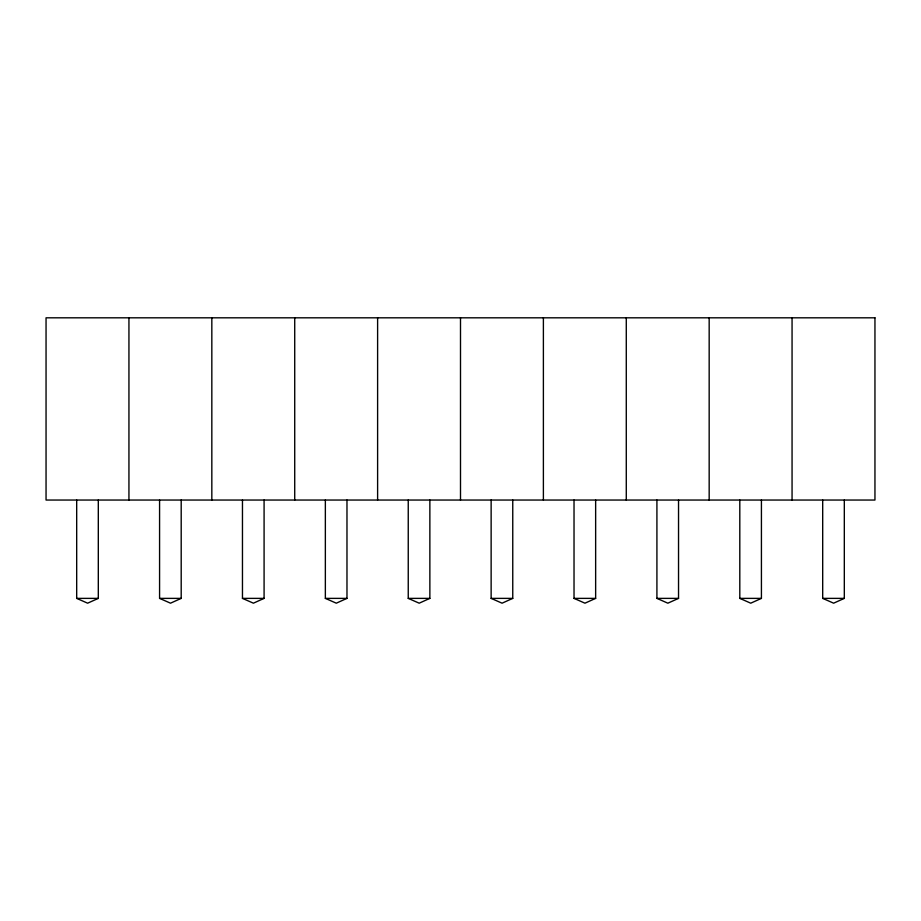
<?xml version="1.0" encoding="UTF-8"?>
<svg xmlns="http://www.w3.org/2000/svg" width="921" height="921" viewBox="0 0 921 921"><rect width="100%" height="100%" fill="white"/><g stroke="black" fill="none" stroke-linecap="round" stroke-linejoin="round"><path stroke-width="1.38" d="M98.305 500.045L98.305 598.374L87.622 603.186L76.685 598.374L76.685 500.045M181.195 500.045L181.195 598.374L170.512 603.186L159.575 598.374L159.575 500.045M264.085 500.045L264.085 598.374L253.402 603.186L242.465 598.374L242.465 500.045M346.975 500.045L346.975 598.374L336.292 603.186L325.355 598.374L325.355 500.045M429.865 500.045L429.865 598.374L419.182 603.186L408.245 598.374L408.245 500.045M512.755 500.045L512.755 598.374L502.072 603.186L491.135 598.374L491.135 500.045M595.645 500.045L595.645 598.374L584.962 603.186L574.025 598.374L574.025 500.045M678.535 500.045L678.535 598.374L667.852 603.186L656.915 598.374L656.915 500.045M761.425 500.045L761.425 598.374L750.742 603.186L739.805 598.374L739.805 500.045M844.315 500.045L844.315 598.374L833.632 603.186L822.695 598.374L822.695 500.045M76.685 598.374L98.305 598.374M159.575 598.374L181.195 598.374M242.465 598.374L264.085 598.374M325.355 598.374L346.975 598.374M408.245 598.374L429.865 598.374M491.135 598.374L512.755 598.374M574.025 598.374L595.645 598.374M656.915 598.374L678.535 598.374M739.805 598.374L761.425 598.374M822.695 598.374L844.315 598.374M792.06 317.814L792.06 500.045M709.17 317.814L709.17 500.045M626.28 317.814L626.28 500.045M543.39 317.814L543.39 500.045M460.5 317.814L460.5 500.045M377.61 317.814L377.61 500.045M294.72 317.814L294.72 500.045M211.83 317.814L211.83 500.045M128.94 317.814L128.94 500.045M874.95 317.814L46.05 317.814L46.05 500.045L874.95 500.045L874.95 317.814"/></g></svg>
